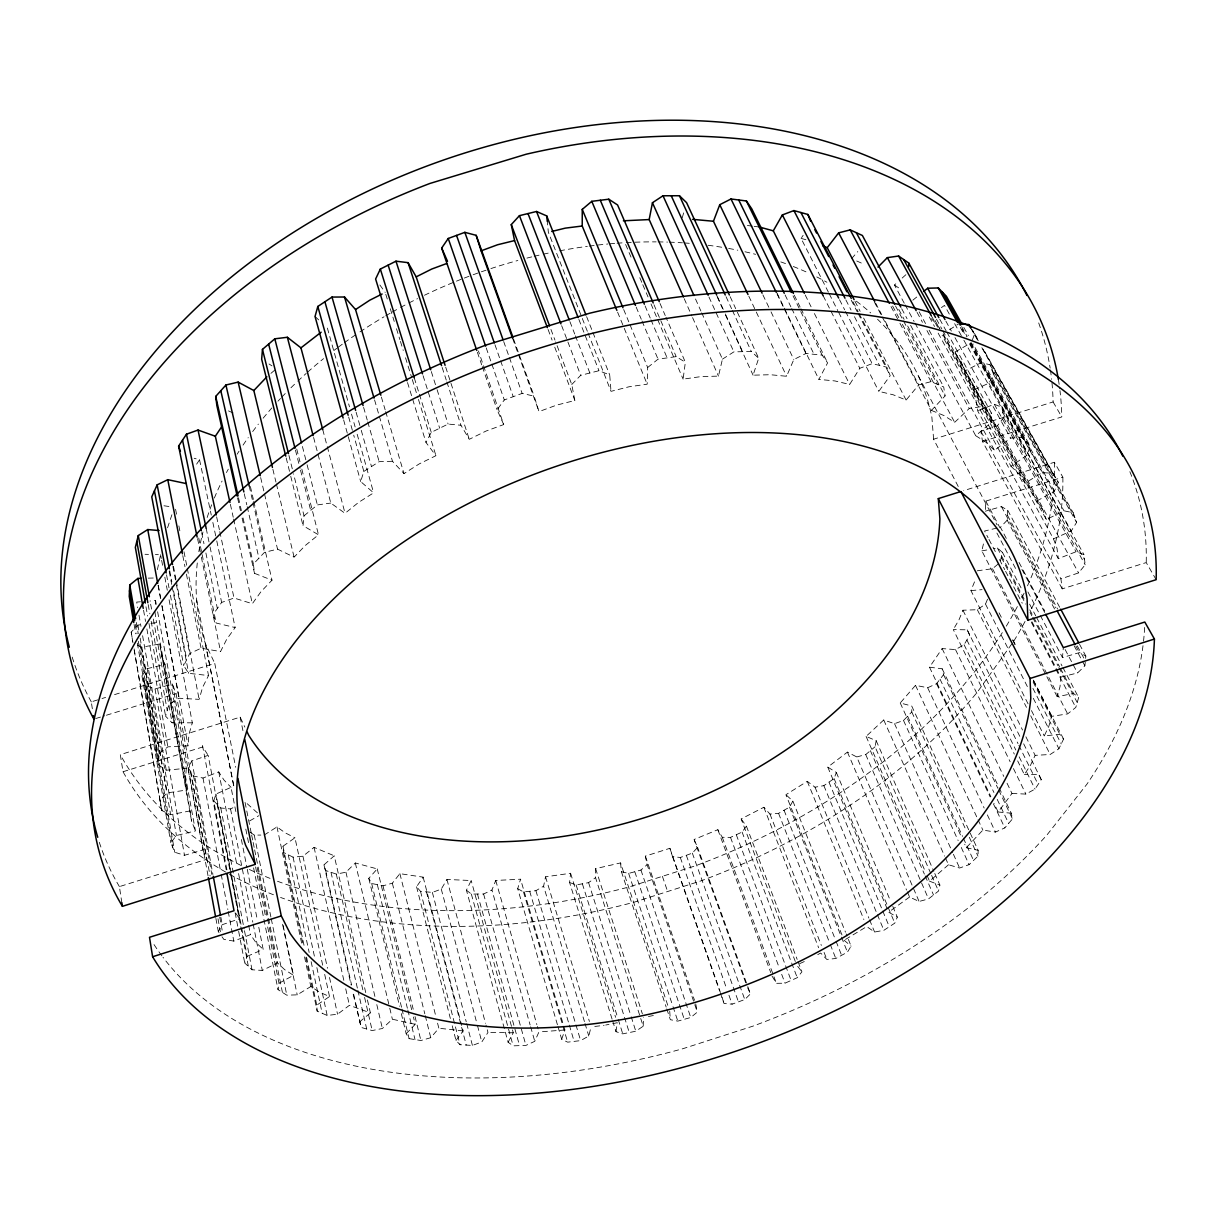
<?xml version="1.0" encoding="UTF-8"?>
<svg xmlns="http://www.w3.org/2000/svg" width="1217" height="1217" viewBox="0 0 1217 1217"><rect width="100%" height="100%" fill="white"/><g stroke="black" fill="none" stroke-linecap="round" stroke-linejoin="round"><path stroke-width="0.75" stroke-dasharray="5 3.75" d="M612.638 1020.896L616 1031.681L622.754 1033.857L635.806 1031.24L643.2 1026.22L595.554 877.67L595.63 868.634L620.579 862.914L668.529 1007.615M945.411 857.863L948.499 864.755L959.604 868.025L969.082 864.648L977.996 856.175L978.149 850.333L911.716 706.012L900.23 702.97L915.503 685.338L927.658 687.742L936.527 683.711L943.555 674.674L942.171 668.787L929.499 667.19L942.125 648.585L955.497 649.589L964.077 644.736L969.721 635.259L967.211 629.828L953.291 629.569L1014.324 754.099M588.039 333.032L611.01 391.342L629.098 386.763L647.185 384.207L647.672 367.504L629.508 323.57M643.2 1026.22L643.534 1017.473M985.466 509.512L985.816 501.115L1062.852 477.201L1054.394 462.262L963.697 490.649M1054.531 608.941L1007.189 520.222L1007.722 510.288L1001.439 506.591L985.39 511.201M155.35 604.332L155.578 600.59L149.904 601.031M157.389 569.678L160.598 554.739L155.411 554.587M914.986 323.098L975.699 435.701L991.11 422.618L991.657 413.461L947.039 332.484M157.632 611.771L186.323 768.262L166.273 770.255L158.423 764.854L159.153 753.597L139.559 641.207M186.323 768.262L185.456 779.336L187.022 789.985L167.216 792.906L160.02 800.01L161.709 810.476L170.639 814.705L190.095 810.902L159.731 643.96L141.415 647.292L134.342 643.504M159.153 753.597L167.87 746.842L188.057 745.838L188.939 734.429L192.316 722.822L168.707 597.699M1056.447 668.681L1060.828 677.078L1060.007 686.707L1057.193 696.702L1073.577 693.431L1078.658 697.615L1075.782 707.442L1067.644 713.892L1051.64 716.357L1048.902 726.062L1044.262 735.935L1059.809 734.277L1063.567 739.054L1058.912 748.759L1050.18 754.479L1035.135 755.361L1030.632 764.976L1024.349 774.56L1017.671 760.914M1060.828 677.078L1077.532 672.971L1084.895 665.866L1085.838 656.069L1079.433 652.601L1062.471 657.56L1063.323 647.627M187.296 568.385L208.533 675.541L188.665 673.32L183.752 665.699L189.685 653.605L201.064 648.205L220.551 651.551L226.651 639.366L235.155 627.561L216.185 623.043L213.097 614.494L221.646 602.445L234.014 598.019L252.33 603.708L261.046 591.614L272.015 580.19L254.505 573.329L253.395 564.019L264.469 552.366L277.537 549.141L294.103 557.158L305.284 545.49L318.504 534.811L303.018 525.653L304.022 515.81L293.525 473.748M612.075 1019.101L569.586 882.492L570.59 873.274L545.535 876.803L543.603 886.189L584.434 1021.58M701.677 312.739L722.442 359.152L718.471 376.114L701.007 376.601L683.102 379.126L685.354 362.225L665.988 317.302M616 1031.681L617.293 1022.721L605.731 1025.033M367.428 999.963L370.409 1012.894L349.416 1005.333L337.55 1014.217L327.175 1015.45L317.165 1011.129L316.77 1005.166L329.518 996.556L319.402 992.098L310.822 986.546L297.207 994.852L286.786 995.171L278.024 989.634L279.012 983.26L267.101 924.175M930.868 873.669L875.053 746.766L876.164 740.666L866.093 736.391L883.725 719.992L894.525 723.674L903.516 720.464L911.776 711.991L911.716 706.012M1057.193 696.702L981.83 550.905L984.157 540.804M907.319 891.802L909.555 897.035L919.094 901.462L928.525 898.907L938.52 891.057L939.889 885.078L934.58 873.045M1000.465 560.702L1002.458 552.412L997.408 548L993.954 548.654M557.964 1026.555L561.676 1039.257L567.639 1042.163L580.631 1040.611L588.785 1036.032L591.051 1026.889M938.155 333.123L1010.962 466.233L1027.62 454.793L1029.962 445.62L973.007 343.848M167.566 527.782L172.099 514.167M192.316 722.822L172.099 722.792L165.603 716.25L168.889 704.43L179.021 698.239L199.132 699.349L202.585 687.392L208.533 675.541M682.25 217.721L684.182 211.028M557.432 1024.744L517.697 888.714L520.557 879.206L495.745 880.454L491.942 890.053L530.11 1024.927M313.606 437.466L330.781 503.062L345.05 513.315L358.483 502.454L373.619 492.855L360.673 481.552L363.837 471.435L353.721 435.169M226.91 869.82L213.736 800.847L215.957 794.077L231.032 787.338L235.839 811.541M882.279 317.029L931.416 410.418L945.092 395.905L943.707 386.96L931.02 381.651L918.698 384.922L906.102 400.058L893.232 394.795L878.796 391.357L890.22 375.673L886.828 367.215L872.193 363.64L859.795 368.295L849.664 384.45L834.892 380.936L818.874 379.4L827.606 362.879L822.175 355.136L805.928 353.493L793.819 359.517L786.608 376.281L770.27 374.714L753.064 375.186L758.693 358.254L736.498 310.381M561.676 1039.257L564.901 1029.978L520.557 879.206M841.966 934.945L785.908 794.716L807.251 781.314L815.01 787.186L823.863 785.65L834.086 778.591L836.338 772.46L827.773 767.106L847.428 752.106L856.753 756.944L919.094 901.462M279.012 983.26L293.464 975.334L284.626 969.63L277.537 962.921L262.294 970.436L252.01 969.766L244.723 963.027L247.173 956.364L215.957 794.077M972.398 339.756L974.695 333.793L972.748 330.735M987.535 599.205L985.496 604.088L977.327 609.717L962.921 610.219L958.95 619.925L953.291 629.569M1028.061 703.822L970.938 590.595L975.015 580.646M845.541 939.402L866.732 926.578L874.612 932.039L883.877 930.29L894.769 923.155L897.309 917.131L891.437 903.181M1054.318 491.288L971.257 342.738L955.026 352.048L1036.899 500.963L1054.318 491.288L1058.288 482.328L983.047 348.655M365.724 992.57L334.234 855.794L323.965 864.846L325.7 870.535L336.272 874.065L345.947 872.239L355.318 862.975L377.24 868.923L368.781 878.355L371.672 883.496L382.99 885.809L392.346 883.192L399.891 873.654L423.151 877.153L416.549 886.767L420.489 891.316L432.37 892.411L441.269 889.095L446.943 879.45L471.177 880.545L466.43 890.19L508.098 1042.239L513.148 1045.844L525.927 1045.403L534.75 1041.326L538.948 1031.94L537.397 1026.463M379.308 416.153L392.483 461.289L403.983 473.596L419.287 463.875L435.945 455.69L425.996 442.471L431.259 432.37L448.099 424.064L460.954 425.25L469.275 439.307L486.024 431.061L503.701 424.566L478.433 350.937M208.016 875.708L188.148 767.79L191.814 760.899L208.153 755.361L239.582 918.789L222.255 924.692L218.284 931.537L221.083 935.477M795.309 961.491L741.138 818.935L763.85 807.267L769.965 814.067L778.561 813.352L789.544 807.13L792.86 801.06L785.908 794.716M508.098 1042.239L513.27 1032.761L471.177 880.545M1156.15 579.688L1146.231 562.573L1062.213 588.861L1060.92 578.881L1078.581 572.888L1085.168 564.794L1083.997 554.633L1076.056 551.742L1058.318 558.664L977.631 410.798L975.973 400.363L972.261 390.672L988.889 383.188L993.681 374.638L990.029 364.75L981.206 362.636L964.731 371.048L1046.346 519.583L1063.977 510.821L1073.166 512.692L1076.604 522.412L1071.219 531.008L1053.481 538.842L942.156 335.466M817.763 954.63L820.684 953.033L826.83 959.422L835.805 958.494L847.443 952.135L851.094 946.157L846.18 933.911M452.237 1025.809L455.995 1040.444L460.026 1044.718L472.424 1045.433L481.81 1041.95L487.971 1032.427L486.009 1025.14M1007.052 783.231L1011.981 793.469L998.138 811.998L994.091 803.479M1011.981 793.469L1025.885 794.077L1035.013 789.103L1041.25 779.686L1038.846 774.438L1024.349 774.56M828.412 292.186L801.075 238.395L803.144 235.322M196.622 464.149L199.542 459.783L194.172 458.277M141.963 675.846L147.166 668.635L165.056 664.452L195.435 830.907L176.435 835.516L170.821 842.757L174.731 852.25L184.482 855.308L202.95 849.922L172.434 684.03L155.046 688.989L145.781 685.612L141.963 675.846L170.821 842.757M745.717 982.773L694.07 839.487L717.847 829.69L722.259 837.281L730.504 837.387L742.081 832.063L746.401 826.145L741.138 818.935M503.701 424.566L497.084 409.764L504.294 399.967L522.139 393.41L534.126 396.149L538.994 411.589L556.686 405.094L574.85 400.499L571.762 384.511L555.637 341.871M1062.213 588.861L982.499 441.452L980.887 431.32L997.529 425.691L1003.508 417.674L1002.002 407.36L994.304 404.242L977.631 410.798M455.995 1040.444L463.129 1030.921L460.741 1021.778M772.065 976.11L776.416 983.336L784.995 983.199L797.226 977.692L801.912 971.835L797.85 961.171M999.081 787.703L1011.266 813.184L1012.483 818.889L1004.816 827.895L995.445 832.078L982.88 830.085L966.298 847.701L964.731 844.248M401.336 1013.624L406.174 1033.735L409.095 1038.633L420.899 1040.52L430.742 1037.705L438.85 1028.228L437.451 1022.706M851.565 258.658L857.787 251.554M666.764 1008.863L670.339 1019.694L677.808 1021.124L690.739 1017.488L697.311 1012.103L647.109 864.678L645.36 856.129L669.882 848.31L672.529 856.585L680.303 857.498L692.336 853.117L697.6 847.428L694.07 839.487M132.927 642.759L131.193 632.079L137.886 625.082L143.484 624.351M406.174 1033.735L415.225 1024.334L413.445 1017.016M1007.189 520.222L1000.404 527.265L1003.067 532.285M571.762 384.511L580.692 375.323L598.977 370.713L609.717 374.942L611.01 391.342M720.266 992.753L724.039 1003.508L732.117 1004.162L744.774 999.553L750.433 993.909L697.6 847.428M948.499 864.755L929.56 881.214L926.533 874.323M931.416 410.418L943.951 415.545L954.66 422.345L969.249 408.516L981.176 406.645L991.657 413.461M353.204 994.259L361.175 1027.452L372.189 1030.556L382.381 1028.502L392.376 1019.222L415.225 1024.334M904.261 303.231L894.449 285.006L897.02 282.694M902.177 278.054L907.319 273.414M620.579 862.914L621.415 871.722L628.641 873.426L640.948 870.049L647.109 864.678M270.935 373.36L275.012 369.892M977.266 570.803L992.524 568.719L998.822 563.425M856.753 756.944L865.728 754.57L875.053 746.766M359.456 1021.991L370.409 1012.894M304.022 515.81L317.378 504.918L330.781 503.062M647.672 367.504L658.032 359.167L676.18 356.627L685.354 362.225M912.826 300.173L916.873 296.918M322.688 965.172L294.955 837.768L282.952 846.256L283.439 852.402L293.054 857.148L302.927 856.19L314.077 847.382L334.234 855.794M909.555 897.035L888.593 912.172L897.309 917.131M975.699 435.701L986.105 442.303L994.487 450.381L1010.582 438.09L1021.808 437.572L1029.962 445.62M941.395 307.612L944.483 305.391L950.949 317.013M569.586 882.492L576.143 884.957L588.587 882.644L595.554 877.67M949.488 329.731L959.011 323.6L966.404 336.85M363.837 471.435L379.156 461.669L392.483 461.289M722.442 359.152L733.866 351.88L751.315 351.47L758.693 358.254M264.15 835.06L276.974 826.921L285.25 832.869L294.955 837.768M1010.962 466.233L1019.101 474.052L1025.11 483.134L1042.208 472.576L1052.492 473.291L1058.288 482.328M517.697 888.714L523.477 891.909L535.906 890.692L543.603 886.189M249.668 820.897L258.749 815.74M213.736 800.847L220.764 807.966L230.545 808.94L235.322 806.521M466.43 890.19L471.359 894.069L483.59 893.993L491.942 890.053M799.736 963.621L807.464 960.122M247.173 956.364L263.176 949.351L258.734 927.004M188.148 767.79L193.564 776.02L203.011 778.043L218.741 771.882L223.974 780.036L231.032 787.338M222.011 936.786L223.867 939.402L233.801 941.106L250.474 934.626L255.859 942.43L263.176 949.351M225.601 872.026A499.594 332.18 -19.4 0 1 123.023 771.73L120.3 754.662L240.145 717.148L244.845 727.112M121.852 902.755L119.403 886.615L206.662 859.308L176.085 693.69L172.434 684.03M92.34 708.766L91.29 701.874L100.235 699.09M102.03 698.528L105.605 697.417M114.55 694.618L214.755 663.371L235.687 767.273M958.235 486.496L933.606 439.2L1053.101 401.945A511.399 353.249 -19.6 0 0 1051.823 381.24M123.023 771.73L202.767 746.964L208.153 755.361M982.499 441.452L1061.787 416.944A514.776 352.687 -19.6 0 0 1059.977 390.627M95.702 718.547L104.632 715.794M106.411 715.231L176.085 693.69M996.89 528.087L984.568 531.008L988.067 537.731M648.448 1016.499L653.377 1015.51M981.83 550.905L987.033 549.947M150.954 623.378L156.537 622.648L187.022 789.985M564.901 1029.978L538.948 1031.94M594.778 1026.448L604.073 1025.353M970.938 590.595L982.089 589.637M140.472 601.776L136.7 602.08L137.673 607.679M513.27 1032.761L487.971 1032.427M148.261 578.136L153.448 578.014M250.033 832.109L254.247 835.09L260.849 835.075M145.021 554.283L148.489 554.389M463.129 1030.921L438.85 1028.228M998.138 811.998L1011.266 813.184M747.405 225.51L752.471 226.149M754.16 226.362L759.225 226.986M163.976 505.77L169.589 506.591M966.298 847.701L978.149 850.333M801.075 238.395L806.247 239.81M929.56 881.214L939.889 885.078M228.492 410.905L233.451 413.095M856.722 260.986L863.614 264.074M269.018 363.974L271.969 365.876M894.449 285.006L901.675 289.92M257.426 812.85L244.906 801.684L251.28 833.189M844.066 940.209L851.094 946.157M315.036 316.481L319.158 320.345M797.698 966.374L801.912 971.835M379.871 284.976L385.211 292.43M235.87 913.419L239.582 918.789M1036.899 500.963L1042.71 509.756L1046.346 519.583M940.117 329.183L937.09 324.559L929.058 316.496L934.519 326.475M955.026 352.048L1042.71 509.756M1053.101 401.945L1061.787 416.944M974.695 333.793L978.407 340.395M971.774 329.199L978.27 340.76M982.925 349.02L1055.398 477.825M970.694 327.89L978.133 341.11M981.86 347.712L1052.492 473.291M990.029 364.75L1073.166 512.692M991.87 369.709L1074.885 517.56M993.681 374.638L1076.604 522.412M963.818 327.434L968.413 335.633M961.628 326.612L967.135 336.47M970.801 343.042L1025.885 441.604M981.206 362.636L1063.977 510.821M970.101 343.468L1042.208 472.576M960.335 327.419L964.001 333.99M969.508 343.863L1021.808 437.572M988.889 383.188L1071.219 531.008M1002.002 407.36L1083.997 554.633M954.645 323.646L962.951 338.585M963.879 340.243L1027.62 454.793M1002.762 412.533L1084.59 559.729M1003.508 417.674L1085.168 564.794M994.304 404.242L1076.056 551.742M945.883 321.166L951.359 331.054M954.995 337.641L1010.582 438.09M939.752 319.265L946.126 330.841M997.529 425.691L1078.581 572.888M936.436 319.097L941.882 329.016M942.795 330.674L986.424 410.053M943.145 333.823L1025.11 483.134M934.899 320.177L939.433 328.438M943.069 335.055L991.11 422.618M931.264 315.614L937.622 327.19M919.17 311.856L925.529 323.539M929.149 330.218L994.487 450.381M917.055 312.343L922.456 322.292M926.958 330.583L969.249 408.516M980.887 431.32L1060.92 578.881M905.159 304.889L914.089 321.44M901.706 308.722L907.061 318.717M910.635 325.365L943.707 386.96M1007.722 510.288L1059.794 607.481M1079.555 644.341L1085.838 656.069M898.754 309.361L904.109 319.341M907.669 326.004L945.092 395.905M895.499 305.999L902.634 319.326M903.516 320.999L937.379 384.313M1007.448 515.263L1057.603 609.063M1077.304 645.908L1084.469 659.31M1001.439 506.591L1055.504 607.8M1075.874 645.968L1079.433 652.601M1074.17 645.771L1084.895 665.866M892.609 306.03L898.815 317.652M902.36 324.3L954.66 422.345M891.057 306.593L899.044 321.607M899.941 323.281L931.02 381.651M1003.949 533.959L1006.611 538.979M1019.025 562.437L1044.734 610.995M1065.118 649.513L1077.532 672.971M985.816 501.115L999.918 527.752M1021.93 569.373L1044.825 612.668M918.409 376.053L997.058 524.877M996.921 533.061L1017.29 571.762M1027.924 591.949L1039.44 613.824M1040.322 615.498L1062.471 657.56M875.586 303.048L881.747 314.731M885.261 321.425L918.698 384.922M874.369 302.014L881.397 315.355M1002.458 552.412L1022.599 590.793M1029.612 604.149L1035.743 615.832M1036.61 617.506L1062.015 665.897M1062.897 667.57L1078.658 697.615M997.408 548L1025.429 601.487M1029.795 609.854L1059.566 666.688M1060.433 668.361L1073.577 693.431M1001.256 557.386L1025.703 604.104M1030.069 612.455L1031.818 615.787M1032.685 617.46L1058.014 665.836M1058.881 667.509L1077.212 702.544M988.949 539.405L995.962 552.837M999.461 559.546L1004.725 569.632M1005.607 571.305L1022.25 603.206M1031.894 621.674L1055.565 667.007M1031.408 622.389L1054.896 667.418M1055.763 669.091L1075.782 707.442M854.958 301.284L860.16 311.324M863.614 318.017L906.102 400.058M992.524 568.719L1067.644 713.892M852.995 301.755L858.198 311.826M859.065 313.499L886.828 367.215M851.231 300.173L857.3 311.917M858.168 313.59L890.22 375.673M845.845 299.899L851.018 309.985M854.471 316.694L879.526 365.419M839.517 299.717L844.674 309.803M845.541 311.491L872.193 363.64M999.035 612.82L1001.621 617.871M1012.803 639.746L1015.389 644.797M1033.446 680.136L1063.567 739.054M1012.727 640.188L1015.313 645.269M1033.476 680.82L1051.64 716.357M1033.127 682.022L1059.809 734.277M1032.944 688.381L1061.224 743.906M829.264 293.875L837.798 310.685M838.665 312.358L878.796 391.357M985.496 604.088L1028.182 688.198M1033.294 698.284L1058.912 748.759M823.209 295.837L859.795 368.295M1031.468 710.591L1044.262 735.935M977.327 609.717L1026.463 707.351M1030.708 715.763L1050.18 754.479M962.921 610.219L1022.539 730.048M1025.901 736.802L1035.135 755.361M805.198 294.97L811.07 306.79M814.416 313.545L849.664 384.45M967.211 629.828L1020.211 737.213M1023.68 743.815L1041.25 779.686M966.891 640.005L1018.021 743.633M1018.857 745.336L1038.131 784.402M794.26 295.168L800.101 307.019M800.938 308.707L827.606 362.879M793.043 295.853L822.175 355.136M964.077 644.736L1015.815 750.037M1019.161 756.837L1035.013 789.103M785.087 294.955L790.883 306.836M791.704 308.525L814.067 354.314M955.497 649.589L1010.14 761.781M1013.457 768.581L1025.885 794.077M776.933 292.917L783.505 306.486M784.326 308.175L818.874 379.4M777.115 294.058L805.928 353.493M942.125 648.585L1003.766 776.416M942.171 668.787L998.259 785.999M762.892 294.864L770.224 310.183M771.03 311.871L793.819 359.517M943.555 674.674L997.894 788.357M998.701 790.046L1012.483 818.889M940.041 679.192L993.939 792.495M997.21 799.371L1008.65 823.407M929.499 667.19L990.866 796.663M936.527 683.711L990.182 796.998M993.437 803.859L1004.816 827.895M748.82 296.218L786.608 376.281M197.291 562.969A381.134 261.625 -19.6 0 0 205.414 643.595L214.755 663.371M927.658 687.742L984.142 808.027M987.367 814.903L995.445 832.078M915.503 685.338L977.266 818.022M978.057 819.756L982.88 830.085M730.17 296.689L735.707 308.662M726.047 296.705L731.569 308.692M732.36 310.396L751.315 351.47M911.776 711.991L966.161 830.42M969.325 837.296L977.996 856.175M717.513 296.842L724.571 312.267M725.347 313.986L742.598 351.683M717.026 296.431L722.502 308.418M725.636 315.264L753.064 375.186M907.639 716.235L962.556 836.383M963.332 838.102L973.539 860.419M900.23 702.97L961.582 837.357M903.516 720.464L958.159 840.612M961.278 847.473L969.082 864.648M708.948 296.994L733.866 351.88M747.679 987.839L750.433 993.909M894.525 723.674L952.637 852.554M953.413 854.273L959.604 868.025M695.515 298.986L700.901 311.02M883.725 719.992L944.651 856.144M684.213 298.697L691.819 315.903M692.579 317.622L718.471 376.114M876.164 740.666L933.819 871.326M931.629 875.403L938.52 891.057M866.093 736.391L925.787 872.604M870.383 750.676L924.388 874.125M925.148 875.86L933.515 894.982M865.728 754.57L928.525 898.907M660.025 303.474L665.243 315.568M847.428 752.106L906.559 890.053M653.97 304.737L676.18 356.627M625.629 244.48L631.593 258.476M639.807 277.704L642.044 282.952M642.789 284.702L648.022 296.948M651.004 303.946L656.967 317.926M657.712 319.675L683.102 379.126M645.086 305.923L650.228 318.048M650.958 319.782L667.114 357.889M836.338 772.46L890.692 901.447M636.187 307.125L641.283 319.265M642.013 320.999L658.032 359.167M834.086 778.591L894.769 923.155M827.773 767.106L887.117 908.673M828.975 782.135L882.051 909.312M882.766 911.046L889.308 926.73M823.863 785.65L876.651 912.872M877.366 914.606L883.877 930.29M623.682 309.529L628.778 321.82M815.01 787.186L868.862 918.074M869.577 919.824L874.612 932.039M617.597 312.145L647.185 384.207M807.251 781.314L863.872 919.565M792.86 801.06L845.48 932.161M789.544 807.13L847.443 952.135M784.052 810.248L835.379 939.585M836.079 941.334L841.616 955.315M586.624 316.633L592.223 330.765M592.922 332.545L609.717 374.942M778.561 813.352L829.598 942.749M830.283 944.498L835.805 958.494M587.339 331.267L548.365 232.295L547.27 221.388M159.731 643.96L191.601 821.216L195.435 830.907M202.95 849.922L206.662 859.308M578.866 319.402L598.977 370.713M769.965 814.067L821.353 945.411M824.092 952.424L826.83 959.422M763.85 807.267L818.63 947.754M569.921 321.638L574.728 334.036M575.413 335.816L589.849 373.01M960.898 361.053L964.731 371.048M561.645 325.654L580.692 375.323M746.401 826.145L797.165 959.392M742.081 832.063L797.226 977.692M550.936 329.442L554.967 340.091M548.061 329.427L552.077 340.091M554.754 347.195L574.85 400.499M161.298 654.487L165.056 664.452M736.285 834.725L791.111 980.446M730.504 837.387L779.017 967.196M781.679 974.315L784.995 983.199M1053.481 538.842L1056.995 548.35L1058.318 558.664M722.259 837.281L776.416 983.336M717.847 829.69L770.757 972.596M513.513 338.98L534.126 396.149M512.616 338.356L517.773 352.656M518.412 354.436L538.994 411.589M692.336 853.117L739.008 983.488M739.647 985.268L744.774 999.553M503.686 341.521L508.782 355.836M509.406 357.615L522.139 393.41M686.327 855.308L738.445 1001.865M680.303 857.498L726.427 988.067M728.953 995.217L732.117 1004.162M494.954 344.73L499.989 359.061M500.628 360.856L513.224 396.696M669.882 848.31L720.281 992.038M672.529 856.585L719.643 990.957M486.237 347.94L491.212 362.286M491.835 364.081L504.294 399.967M662.398 876.331L667.631 891.513M477.383 352.276L481.689 364.841M482.312 366.652L497.084 409.764M645.36 856.129L694.527 1000.328M640.948 870.049L690.739 1017.488M634.802 871.737L684.289 1019.298M628.641 873.426L672.423 1004.907M673.016 1006.702L677.808 1021.124M621.415 871.722L666.171 1007.052M445.681 367.108L450.396 381.545M450.99 383.355L469.275 439.307M442.151 367.443L446.259 380.084M446.852 381.895L460.954 425.25M595.63 868.634L642.378 1013.898M431.305 371.581L436.507 387.873M437.086 389.683L448.099 424.064M588.587 882.644L630.619 1014.932M631.197 1016.743L635.806 1031.24M722.031 997.164L724.039 1003.508M423.075 375.673L439.672 428.217M582.365 883.801L629.28 1032.548M576.143 884.957L617.704 1017.716M618.266 1019.511L622.754 1033.857M570.59 873.274L615.604 1017.321M414.282 377.939L418.815 392.452M419.378 394.262L431.259 432.37M385.774 294.24L388.04 301.497M390.292 308.753L394.232 321.455M396.483 328.712L399.876 339.589M400.439 341.414L403.253 350.481M405.504 357.737L411.711 377.696M412.274 379.506L417.903 397.64M418.465 399.45L435.945 455.69M407.512 382.549L425.996 442.471M545.535 876.803L589.408 1021.474M584.981 1023.391L588.785 1036.032M535.906 890.692L580.631 1040.611M529.699 891.3L568.78 1023.299M569.328 1025.11L574.135 1041.387M381.377 397.046L385.15 409.794M385.683 411.62L403.983 473.596M523.477 891.909L567.639 1042.163M374.562 399.906L378.776 414.358M363.609 407.406L367.245 420.063M367.762 421.873L379.156 461.669M495.745 880.454L536.864 1024.638M530.627 1026.752L534.75 1041.326M356.125 412.228L360.734 428.521M361.251 430.331L371.489 466.552M327.388 328.088L349.477 406.813M351.53 414.13L355.121 426.939M357.174 434.271L373.619 492.855M483.59 893.993L525.927 1045.403M348.671 417.051L353.219 433.358M477.475 894.039L519.537 1045.631M343.62 419.88L360.673 481.552M471.359 894.069L513.148 1045.844M446.943 879.45L485.522 1023.33M322.764 429.677L345.05 513.315M441.269 889.095L476.988 1023.74M477.475 1025.566L481.81 1041.95M432.37 892.411L466.217 1021.748M466.704 1023.573L472.424 1045.433M423.151 877.153L460.269 1019.937M426.437 891.863L466.233 1045.068M420.489 891.316L460.026 1044.718M416.549 886.767L450.366 1018.492M302.409 446.502L306.623 462.932M307.095 464.757L317.378 504.918M296.735 449.043L299.975 461.806M301.831 469.108L318.504 534.811M295.442 450.077L300.067 468.347M300.523 470.173L310.7 510.364M399.891 873.654L435.595 1015.358M288.946 455.462L293.069 471.922M392.346 883.192L424.809 1013.791M425.265 1015.632L430.742 1037.705M286.208 457.972L290.285 474.432M290.741 476.273L303.018 525.653M382.99 885.809L413.217 1009.212M415.027 1016.575L420.899 1040.52M377.24 868.923L411.65 1009.714M377.346 884.653L407.376 1008.224M407.832 1010.064L415.012 1039.577M272.867 469.275L275.955 482.084M276.396 483.925L294.103 557.158M371.672 883.496L401.519 1007.235M401.96 1009.076L409.095 1038.633M368.781 878.355L399.572 1006.307M355.318 862.975L389.334 1006.353M389.759 1008.193L392.376 1019.222M260.651 477.551L264.119 492.231M264.545 494.072L277.537 549.141M345.947 872.239L375.095 997.24M376.798 1004.603L382.381 1028.502M250.398 486.541L253.364 499.396M253.79 501.237L272.015 580.19M249.226 486.161L252.619 500.872M253.03 502.712L264.469 552.366M336.272 874.065L362.894 990.06M364.583 997.423L372.189 1030.556M330.994 872.3L357.448 988.447M357.874 990.288L366.697 1029.019M244.267 493.783L246.777 504.827M247.203 506.668L258.932 558.192M325.7 870.535L351.576 984.994M353.66 994.228L361.175 1027.452M323.965 864.846L351.105 985.025M238.486 497.723L241.392 510.608M243.05 517.97L253.395 564.019M237.558 497.844L240.449 510.729M242.107 518.092L254.505 573.329M314.077 847.382L344.076 981.465M345.719 988.812L349.416 1005.333M230.378 504.325L233.223 517.21M233.634 519.05L252.33 603.708M302.927 856.19L327.495 968.276M329.503 977.464L337.55 1014.217M324.696 974.391L329.518 996.556M293.054 857.148L314.473 956.547M316.861 967.591L327.175 1015.45M216.626 516.814L219.395 529.73M219.79 531.57L234.014 598.019M288.262 854.775L309.164 952.47M311.141 961.689L322.186 1013.289M282.952 846.256L304.569 947.891M306.547 957.125L316.77 1005.166M283.439 852.402L303.444 946.522M305.802 957.596L317.165 1011.129M199.542 459.783L211.286 515.095M212.853 522.458L216.383 539.055M216.763 540.896L235.155 627.561M276.974 826.921L301.77 943.86M304.524 956.851L310.822 986.546M206.19 528.482L209.674 545.125M210.054 546.965L221.646 602.445M240.145 717.148L243.263 732.254M283.15 925.544L293.464 975.334M201.672 532.635L203.969 543.74M205.886 552.99L217.356 608.485M282.603 924.251L297.207 994.852M198.721 537.975L201.763 552.761M202.144 554.617L216.185 623.043M197.565 538.614L200.972 555.271M201.353 557.127L220.551 651.551M254.247 835.09L270.889 916.994M271.269 918.85L286.786 995.171M251.66 835.045L252.786 840.597M253.151 842.453L254.277 848.021M254.657 849.877L268.166 916.599M268.531 918.439L277.537 962.921M257.183 867.523L282.42 992.403M255.57 866.93L265.625 916.797M245.804 829.127L249.15 845.724M253.592 867.873L278.024 989.634M205.414 643.595L234.212 787.962M196.667 600.148L234.166 788.129M241.377 839.471L246.914 867.402M247.279 869.273L257.259 919.55M175.567 509.269L176.663 514.806M178.869 525.896L179.964 531.433M183.995 551.757L186.931 566.544M182.778 555.606L184.969 566.726M186.429 574.135L201.064 648.205M230.545 808.94L252.801 922.167M253.166 924.022L262.294 970.436M218.741 771.882L237.132 866.2M238.578 873.593L248.314 923.52M248.679 925.376L250.474 934.626M220.764 807.966L244.115 928.86M244.48 930.716L252.01 969.766M173.453 566.301L175.948 579.246M176.313 581.087L199.132 699.349M172.89 566.453L176.1 583.141M176.465 584.997L189.685 653.605M695.744 1003.888L697.311 1012.103M217.25 804.422L230.5 873.304M230.85 875.175L248.374 966.404M169.695 570.636L171.825 581.772M173.605 591.036L186.718 659.675M235.109 912.704L238.319 929.484M238.669 931.34L244.723 963.027M202.478 745.413L226.21 869.79M169.224 571.397L171.688 584.373M172.053 586.214L188.665 673.32M166.531 574.804L168.996 587.781M170.395 595.204L183.752 665.699M203.011 778.043L220.855 872.543M221.205 874.399L227.853 909.601M228.203 911.457L233.801 941.106M160.598 554.739L161.298 558.481M161.648 560.352L162.713 565.951M164.827 577.162L167.292 590.23M191.814 760.899L212.914 874.43M220.87 917.238L222.255 924.692M158.286 585.377L160.72 598.445M162.104 605.899L188.057 745.838M158.058 585.164L160.461 598.14M161.831 605.564L179.021 698.239M193.564 776.02L211.819 874.43M219.729 917.131L222.148 930.123M190.871 771.913L210.1 875.997M217.995 918.744L220.399 931.766M215.896 918.5L218.284 931.537M155.578 600.59L156.263 604.317M150.619 604.21L152.079 611.634M153.312 619.042L172.099 722.792M148.185 604.575L149.858 613.855M151.182 621.279L167.231 710.348M145.979 606.766L147.653 616.045M148.976 623.469L165.603 716.25M143.56 610.219L145.553 621.446M146.892 628.93L167.87 746.842M155.046 688.989L184.482 855.308M138.997 615.163L140.959 626.375M142.602 635.715L166.273 770.255M147.166 668.635L176.435 835.516M137.886 625.082L138.875 630.665M140.168 638.134L167.216 792.906M141.415 647.292L170.639 814.705M136.289 622.465L138.251 633.707M135.346 624.412L136.973 633.783M138.282 641.268L158.788 759.241M145.781 685.612L174.731 852.25M143.88 680.744L172.784 847.519M134.083 624.458L135.711 633.814M137.338 643.184L158.423 764.854M131.193 632.079L132.699 641.161M134.083 648.874L160.872 805.243M134.205 650.213L161.709 810.476M154.924 611.786L156.537 622.648M190.095 810.902L191.601 821.216M933.606 439.2L931.887 417.37A381.134 261.625 -19.6 0 0 877.518 319.234M669.715 1011.19L670.339 1019.694M1144.604 627.47A530.551 323.889 -19.5 0 1 1143.235 643.869M1143.006 645.695A530.551 323.889 -19.5 0 1 1086.887 784.22L1047.152 834.74A530.551 323.889 -19.5 0 1 752.882 1026.159L682.904 1048.704A530.551 323.889 -19.5 0 1 163.032 957.338M161.907 955.847A530.551 323.889 -19.5 0 1 152.399 942.034M1054.394 462.262A496.399 332.834 -19.4 0 1 1027.209 586.442M1024.09 593.181A496.399 332.834 -19.4 0 1 1020.804 599.89M1017.366 606.568A496.399 332.834 -19.4 0 1 1006.185 626.329M1002.306 632.627A496.399 332.834 -19.4 0 1 695.515 865.774L629.25 886.889A496.399 332.834 -19.4 0 1 277.157 881.123M270.052 878.385A496.399 332.834 -19.4 0 1 247.644 868.664M240.875 865.378A496.399 332.834 -19.4 0 1 120.3 754.662M1062.852 477.201A499.594 332.18 -19.4 0 1 1030.236 611.375M1025.064 621.415A499.594 332.18 -19.4 0 1 1013.761 641.161L977.51 691.91A499.594 332.18 -19.4 0 1 700.931 880.895L634.3 902.147A499.594 332.18 -19.4 0 1 280.564 897.446M273.429 894.738A499.594 332.18 -19.4 0 1 227.26 872.954M198.827 551.681A381.134 261.625 -19.6 0 1 202.965 531.981M207.164 517.499A381.134 261.625 -19.6 0 1 211.652 504.796M214.344 498.027A381.134 261.625 -19.6 0 1 222.072 481.05M226.438 472.576A381.134 261.625 -19.6 0 1 228.294 469.184M237.117 454.215A381.134 261.625 -19.6 0 1 239.049 451.172M243.035 445.118A381.134 261.625 -19.6 0 1 248.268 437.572M252.664 431.563A381.134 261.625 -19.6 0 1 258.384 424.109M263.146 418.192A381.134 261.625 -19.6 0 1 271.847 407.954M277.978 401.169A381.134 261.625 -19.6 0 1 280.503 398.476M281.781 397.122A381.134 261.625 -19.6 0 1 285.645 393.106M290.939 387.782A381.134 261.625 -19.6 0 1 296.37 382.503M297.754 381.195A381.134 261.625 -19.6 0 1 306.197 373.421M307.627 372.143A381.134 261.625 -19.6 0 1 323.539 358.635M333.762 350.587A381.134 261.625 -19.6 0 1 336.759 348.321M338.265 347.195A381.134 261.625 -19.6 0 1 342.814 343.833M344.335 342.722A381.134 261.625 -19.6 0 1 358.376 332.941M359.958 331.876A381.134 261.625 -19.6 0 1 384.07 316.77M385.698 315.811A381.134 261.625 -19.6 0 1 390.611 312.967M392.254 312.039A381.134 261.625 -19.6 0 1 398.902 308.342M400.591 307.429A381.134 261.625 -19.6 0 1 407.33 303.839M409.018 302.957A381.134 261.625 -19.6 0 1 417.553 298.621M424.444 295.259A381.134 261.625 -19.6 0 1 462.536 278.754M464.301 278.069A381.134 261.625 -19.6 0 1 471.344 275.407M473.124 274.753A381.134 261.625 -19.6 0 1 489.128 269.17M490.907 268.577A381.134 261.625 -19.6 0 1 517.849 260.484M526.915 258.095A381.134 261.625 -19.6 0 1 532.361 256.741M534.187 256.3A381.134 261.625 -19.6 0 1 541.474 254.612M543.299 254.201A381.134 261.625 -19.6 0 1 548.761 253.014M559.683 250.824A381.134 261.625 -19.6 0 1 587.339 246.351M589.195 246.108A381.134 261.625 -19.6 0 1 607.8 244.008M609.656 243.841A381.134 261.625 -19.6 0 1 615.193 243.37M617.049 243.233A381.134 261.625 -19.6 0 1 624.412 242.731M626.238 242.624A381.134 261.625 -19.6 0 1 656.146 241.879M658.047 241.894A381.134 261.625 -19.6 0 1 667.494 242.092M669.38 242.153A381.134 261.625 -19.6 0 1 682.433 242.822M684.289 242.944A381.134 261.625 -19.6 0 1 689.811 243.354M708.096 245.271A381.134 261.625 -19.6 0 1 726.808 248.101M728.648 248.435A381.134 261.625 -19.6 0 1 737.791 250.2M744.987 251.767A381.134 261.625 -19.6 0 1 755.59 254.338M780.797 261.914A381.134 261.625 -19.6 0 1 786.197 263.83M793.271 266.508A381.134 261.625 -19.6 0 1 808.605 273.034M816.774 276.928A381.134 261.625 -19.6 0 1 826.921 282.238M856.342 301.192A381.134 261.625 -19.6 0 1 870.703 312.906M1129.863 471.694A547.741 345.217 -19.6 0 1 1146.231 562.573M119.403 886.615A547.741 345.217 -19.6 0 1 98.851 840.886M1038.694 322.931A511.399 353.249 -19.6 0 1 1050.134 368.112M1050.423 369.983A511.399 353.249 -19.6 0 1 1051.625 379.369M91.29 701.874A511.399 353.249 -19.6 0 1 71.423 654.609M1058.364 379.415A514.776 352.687 -19.6 0 1 1059.748 388.755"/><path stroke-width="1.5" d="M616.882 310.381L582.228 226.012L582.258 209.385L591.781 201.322L608.789 199.208L617.582 204.973L659.279 301.74M908.719 266.751L908.795 263.085L898.602 256.026L887.36 257.624L878.005 267.086M141.355 578.318L137.886 578.41L129.763 584.997L129.23 596.391L133.764 622.587M322.764 429.677L300.949 347.864L287.349 337.276L274.814 338.813L262.461 349.385L261.67 359.198L285.752 456.147M683.452 296.978L649.178 219.562L652.449 202.737L663.006 195.77L679.436 195.739L686.586 202.661L729.379 294.986M159.108 530.551L147.744 529.562L138.282 535.556L135.346 547.391L145.325 603.054M380.845 395.221L355.547 309.559L344.517 297.009L332.013 297.07L317.82 306.456L315.036 316.481L343.118 418.055M748.014 294.514L713.451 221.251L719.764 204.699L731.006 198.98L746.401 200.988L751.756 208.822L793.438 293.464M186.155 483.56L167.779 479.681L157.16 484.838L151.76 496.871L166.181 572.948M445.087 365.298L416.184 276.852L408.075 262.659L395.981 261.183L380.343 269.063L375.612 279.012L406.965 380.723M804.346 293.282L773.297 230.819L782.364 214.937L793.925 210.571L807.89 214.466L851.261 298.393M197.124 537.093L178.61 446.091L186.475 434.195L198.036 430.057L215.333 436.234L229.967 502.484M215.333 436.234L222.331 425.783M476.775 350.481L441.68 248.055L448.236 238.471L464.848 232.341L476.166 235.337L512.874 337.185M854.091 299.61L827.21 247.705L838.635 232.858L850.196 229.876L862.381 235.474L900.808 307.064M237.148 496.004L216.9 405.778L215.713 396.423L225.921 385.013L238.136 382.108L253.836 390.535L272.425 467.434M253.836 390.535L266.873 376.814M547.391 327.647L514.563 240.586L511.277 224.613L519.446 215.652L536.53 211.484L546.722 215.926L585.925 314.868M300.949 347.864L321.151 332.195M923.612 291.487L927.673 288.231L938.307 287.957L946.37 296.233L961.978 324.148M355.547 309.559L369.74 300.219L382.123 293.997M416.184 276.852L431.746 269.033L446.578 263.557M512.616 338.356L481.111 250.839L497.586 244.754L514.563 240.586M226.925 873.517L234.029 910.742L149.493 937.288L152.612 956.745L281.294 915.929L290.118 933.409A397.898 238.715 -19.5 0 0 707.26 998.655A397.898 238.715 -19.5 0 0 1030.784 698.223L1030.054 678.462L938.292 498.605L960.061 491.79M1030.054 678.462L1154.416 639.031L1144.801 622.039L1063.323 647.627L1045.707 614.326M121.852 902.755L122.4 906.33L255.266 864.359L237.924 778.363M960.882 491.546L1027.893 620.214L1156.15 579.688A551.636 344.107 -19.6 0 0 538.142 348.594A551.636 344.107 -19.6 0 0 122.4 906.33M551.742 231.473L565.266 228.142L582.228 226.012M623.393 220.809L649.178 219.562M692.579 219.349L713.451 221.251M960.654 323.768L968.838 324.574L970.801 327.662M759.225 226.986L773.297 230.819M822.586 245.621L827.21 247.705M968.838 324.574L970.694 327.89M942.354 292.11L960.715 324.969M938.307 287.957L957.581 322.49M927.673 288.231L944.985 319.523M908.795 263.085L938.839 317.622M903.714 259.571L935.523 317.439M898.602 256.026L931.264 315.614M887.36 257.624L916.158 310.685M1060.692 609.154L1078.658 642.667M856.312 232.69L894.617 304.326M1057.269 611.117L1074.991 644.31M850.196 229.876L889.277 303.261M838.635 232.858L874.704 301.375M814.842 229.709L816.577 233.055M820.912 241.453L828.701 256.544M833.037 264.941L834.771 268.288M839.106 276.685L846.895 291.776M800.923 212.519L844.978 298.211M793.925 210.571L838.65 298.028M782.364 214.937L823.209 295.837M255.266 864.359L245.651 845.328A410.707 254.338 -19.6 0 1 570.271 461.715A410.707 254.338 -19.6 0 1 1027.087 598.749L1027.893 620.214M746.401 200.988L791.369 292.46M738.719 199.984L784.265 293.267M731.006 198.98L776.294 292.369M719.764 204.699L762.085 293.16M247.203 732.102L248.77 735.418A370.105 246.686 -19.4 0 0 644.858 817.581A370.105 246.686 -19.4 0 0 939.889 518.792L938.292 498.605M679.436 195.739L725.256 295.001M671.236 195.754L716.722 295.138M663.006 195.77L708.172 295.275M652.449 202.737L693.979 295.548M441.68 248.055L447.506 261.305M608.789 199.208L653.225 303.003M600.3 200.257L644.356 304.189M591.781 201.322L635.457 305.391M582.258 209.385L622.967 307.764M807.89 214.466L810.674 221.281M536.53 211.484L578.166 317.637M527.995 213.568L569.221 319.873M519.446 215.652L560.961 323.874M511.277 224.613L549.582 325.882M464.848 232.341L503.047 339.726M456.542 235.413L494.33 342.935M178.61 446.091L180.435 451.294M448.236 238.471L485.613 346.145M408.075 262.659L441.558 365.632M476.166 235.337L481.111 250.839M395.981 261.183L430.727 369.77M388.147 265.123L422.497 373.862M380.343 269.063L414.282 377.939M344.517 297.009L374.03 398.111M332.013 297.07L363.092 405.596M324.909 301.77L355.623 410.418M317.82 306.456L348.153 415.225M287.349 337.276L313.119 435.656M274.814 338.813L301.481 442.851M268.638 344.107L294.986 448.252M262.461 349.385L288.49 453.622M238.136 382.108L260.225 475.71M225.921 385.013L249.226 486.161M220.809 390.733L243.856 491.942M215.713 396.423L238.076 495.882M198.036 430.057L216.23 514.958M186.475 434.195L206.19 528.482M244.769 739.48L281.294 915.929M182.535 440.143L201.292 530.795M167.779 479.681L182.413 553.765M157.16 484.838L172.525 564.597M154.453 490.877L169.346 568.78M213.264 876.301L220.52 915.382M147.744 529.562L157.708 583.323M208.35 877.579L215.546 916.644M138.282 535.556L149.387 596.786M136.821 541.489L147.85 602.719M137.886 578.41L143.226 608.348M129.763 584.997L135.635 618.723M129.489 590.701L134.691 620.67M93.39 715.657L93.907 719.11A514.776 352.687 -19.6 0 1 429.905 183.463L526.17 154.224A514.776 352.687 -19.6 0 1 1058.364 379.415M546.722 215.926L547.27 221.388M1154.416 639.031A534.202 322.703 -19.5 0 1 719.779 1056.478A534.202 322.703 -19.5 0 1 152.612 956.745M69.323 647.216A511.399 353.249 -19.6 0 1 431.305 164.417A511.399 353.249 -19.6 0 1 1026.92 295.442M97.756 837.296A547.741 345.217 -19.6 0 1 486.055 345.035L589.454 313.271A547.741 345.217 -19.6 0 1 1122.804 456.162"/></g></svg>
